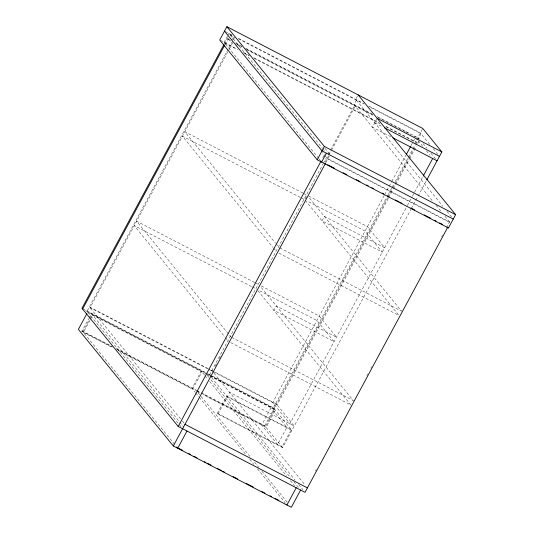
<?xml version="1.0" encoding="UTF-8"?>
<svg xmlns="http://www.w3.org/2000/svg" width="534" height="534" viewBox="0 0 534 534"><rect width="100%" height="100%" fill="white"/><g stroke="black" fill="none" stroke-linecap="round" stroke-linejoin="round"><path stroke-width="0.4" stroke-dasharray="2.67 2" d="M227.431 36.158L224.12 42.299L318.478 158.197M227.798 35.471L228.899 33.428L322.209 148.038M224.38 43.795L227.704 37.627M225.021 44.582L229.393 36.466M232.237 39.67L233.945 36.506M227.698 52.065L90.059 307.697L207.319 368.607M229.28 49.128L232.837 42.513M174.578 444.415L82.143 330.886L88.724 318.664M89.111 317.944L91.434 313.632L183.863 427.167M82.783 331.674L89.365 319.452M89.752 318.731L92.075 314.419M90.006 320.24L83.424 332.462L112.207 347.407M90.393 319.519L92.716 315.207L201.919 371.938L192.634 389.186L117.367 350.09M322.816 157.857L325.026 153.765M357.44 96.147L355.731 99.311L442.746 206.197M356.372 100.098L353.982 104.537L432.854 201.411M209.455 374.941L322.983 164.092M323.377 163.357L327.729 155.274M328.123 154.54L330.105 150.868M330.499 150.134L354.623 105.325M215.249 366.15L216.437 363.948M219.207 358.801L220.395 356.599M306.549 196.592L304.841 199.763L301.156 197.847M325.159 162.009L328.37 156.061M328.764 155.327L331.14 150.922M331.534 150.188L355.264 106.112M325.8 162.797L329.485 155.955M217.338 413.289L226.63 396.041L291.27 429.616L281.979 446.871L217.338 413.289L217.979 414.077L282.619 447.659L410.98 209.268M217.979 414.077L229.66 392.39L294.301 425.972L276.478 404.084L208.887 368.974M377.218 118.341L372.445 127.212L390.808 136.751M384.253 195.431L272.714 402.583L289.895 423.682L406.968 206.244M384.647 194.696L391.375 182.207M391.769 181.473L406.007 155.034M411.147 145.482L414.711 138.873M385.928 126.805L416.233 142.551L415.592 141.764L422.761 128.454M227.27 396.829L291.911 430.404L273.455 407.729L386.583 197.62M388.165 194.683L391.729 188.068M392.123 187.334L393.705 184.397M395.287 181.46L407.943 157.951M408.336 157.216L415.065 144.727M415.459 143.993L417.341 140.502M417.708 139.821L421.012 133.68L368.861 106.586M282.619 447.659L264.804 425.772L387.624 197.667M388.018 196.939L392.37 188.856M392.764 188.122L394.746 184.444M395.133 183.716L408.583 158.738M408.984 158.004L415.706 145.515M416.099 144.781L418.082 141.109M388.265 198.454L277.126 404.872L208.06 368.994M388.659 197.72L393.011 189.643M393.404 188.909L395.387 185.231M395.781 184.497L409.231 159.526M409.625 158.792L416.346 146.303M417.928 143.366L419.117 141.163M407.362 205.51L412.108 196.699M412.508 195.965L414.09 193.028M414.484 192.293L422.788 176.867M411.374 208.534L415.332 201.191M415.726 200.457L417.701 196.786M418.102 196.051L426.406 180.626M315.481 470.955L316.268 469.486M366.898 375.462L367.686 373.994M370.85 368.113L371.644 366.644M441.651 236.629L442.439 235.154M446.397 227.811L449.561 221.937L327.135 158.338M225.221 31.519L231.863 34.964M238.498 38.415L363.447 103.322M368.954 106.179L420.371 132.893L430.244 145.014M229.54 34.216L232.497 35.751M238.371 38.802L364.088 104.11M230.181 35.004L234.586 37.293L87.029 311.342L182.081 428.094M230.107 40.184L227.15 38.648L230.748 40.971M235.28 42.874L241.935 46.331M245.573 48.22L372.051 113.922M377.224 116.612L418.623 138.112L419.263 138.9L413.349 135.83M236.622 44.028L241.835 46.732M246.214 49.008L373.433 115.09M378.132 117.533L405.313 131.651M406.047 132.031L410.452 134.321M237.263 44.816L241.688 47.112M246.855 49.795L372.899 115.271M220.449 40.39L237.43 49.208M243.344 52.285L249.258 55.356M253.69 57.659L379.367 122.947M386.022 126.404L415.592 141.764M224.761 43.087L237.33 49.615M243.985 53.073L249.158 55.756M254.331 58.446L380.008 123.734M374.835 122.773L382.177 126.591M302.805 193.028L184.804 131.731L275.431 243.05M303.539 193.408L307.23 195.324M308.699 196.091L367.465 226.616L384.64 247.716L324.405 216.424L322.015 220.862L382.251 252.148L365.076 231.055L307.043 200.904M300.415 197.467L182.414 136.163L273.041 247.482M279.836 247.936L401.521 311.148L308.272 196.605M278.922 253.136L398.397 315.2M254.631 282.486L136.631 221.189L230.928 337.014M255.372 282.873L259.057 284.789M261.266 285.93L319.292 316.075L336.467 337.174L276.238 305.889L273.849 310.321L334.084 341.613L316.902 320.513L258.877 290.369M251.507 286.544L134.248 225.628L224.874 336.947M252.248 286.925L256.674 289.221M231.669 337.395L353.354 400.613L260.098 286.064M230.755 342.601L350.965 405.046L257.194 289.862M208.153 368.587L89.412 306.903L181.84 420.432M82.717 308.652L205.436 372.398M208.393 373.934L273.455 407.729M85.553 310.581L209.775 375.108M210.496 375.482L274.096 408.517M87.669 312.13L209.655 375.502M210.096 375.729L274.736 409.304L265.445 426.559L201.111 393.137M206.324 374.227L209.268 375.749M210.002 376.136L275.377 410.092L266.086 427.347L202.913 394.533M82.143 330.886L112.467 346.633M116.165 348.555L196.031 390.047M196.766 390.427L200.464 392.35M201.205 392.73L264.804 425.772M81.315 330.906L112.367 347.04M116.726 349.303L196.399 390.688M196.672 390.835L200.37 392.75M197.039 391.475L199.976 393.004M433.281 148.746L438.961 155.721M423.028 143.526L426.826 148.192M430.931 153.231L435.544 158.898M418.102 140.596L422.788 146.349M426.432 150.828L430.077 155.301M446.945 211.351L452.712 218.433M436.004 205.283L441.264 211.744M444.942 216.263L450.202 222.725L327.776 159.125L322.516 152.664M324.906 148.232L329.638 154.046M322.609 148.532L324.705 151.109M318.998 158.838L321.101 161.415M305.361 200.404L399.138 315.587M275.958 243.691L279.095 247.549M273.568 248.13L276.185 251.347M225.395 337.588L228.539 341.446M211.838 370.503L213.413 372.438M213.934 373.079L305.321 485.319M211.551 377.511L295.055 480.079M298.726 484.598L302.932 489.758M207.259 375.369L208.834 377.304M210.93 379.881L290.656 477.81M293.807 481.675L299.047 488.116M204.429 375.015L201.278 371.15L191.993 388.398L195.137 392.263M204.949 375.656L207.572 378.88M209.668 381.456L286.771 476.161M290.443 480.673L294.641 485.827M197.974 392.624L200.59 395.841M201.118 396.488L249.899 456.403M254.618 462.204L258.816 467.357M261.96 471.222L288.186 503.435M195.664 392.911L198.808 396.775M199.336 397.423L246.014 454.761M249.685 459.267L253.884 464.42M257.555 468.932L285.35 503.075M182.368 421.079L184.47 423.662M270.972 407.802L261.68 425.057L277.573 444.582L286.865 427.327L270.972 407.802"/><path stroke-width="0.8" d="M426.799 179.891L441.858 151.916L422.761 128.454L226.877 26.7L219.714 40.01L317.216 159.773L448.453 227.945L455.622 214.641L358.12 94.878M223.986 44.529L81.976 308.265L178.196 426.452L305.027 492.341L447.832 227.13L448.453 227.945M82.616 309.053L224.654 45.263M86.895 313.565L78.378 329.385L173.316 445.99L291.33 507.3L300.622 490.052M317.216 159.773L324.378 146.463L226.877 26.7M178.196 426.452L321.021 161.195M321.622 162.062L326.401 153.185M173.316 445.99L325.433 163.484M187.013 431.031L177.722 448.28L176.674 446.991M406.401 154.299L410.753 146.216M423.182 176.127L432.68 158.498M296.216 487.762L286.925 505.01L286.284 504.223M377.218 118.341L441.858 151.916M384.38 127.733L439.475 156.355M393.011 137.892L437.086 160.787M324.378 146.463L455.622 214.641M453.233 219.073L321.995 150.895L224.487 31.139M327.616 164.719L334.257 168.17M343.102 172.762L346.793 174.678M356.378 179.658L360.063 181.573M366.698 185.024L368.173 185.785M371.864 187.701L373.339 188.469M382.184 193.068L383.659 193.835M387.35 195.744L388.819 196.512M395.46 199.963L399.145 201.879M400.62 202.64L402.095 203.407M410.946 208.006L414.631 209.922M424.216 214.902L430.851 218.346M434.542 220.262L436.018 221.029M439.702 222.945L442.653 224.48M184.991 424.303L307.417 487.902M178.556 448.26L182.248 450.175M188.889 453.626L190.364 454.394M194.049 456.31L197.006 457.845M204.382 461.676L205.857 462.444M207.332 463.212L211.023 465.127M217.665 468.578L221.35 470.494M222.832 471.262L224.307 472.023M233.158 476.622L237.583 478.925M246.441 483.524L253.083 486.975M261.934 491.574L264.884 493.109M270.05 495.792L271.526 496.553M275.217 498.476L278.908 500.391"/></g></svg>
